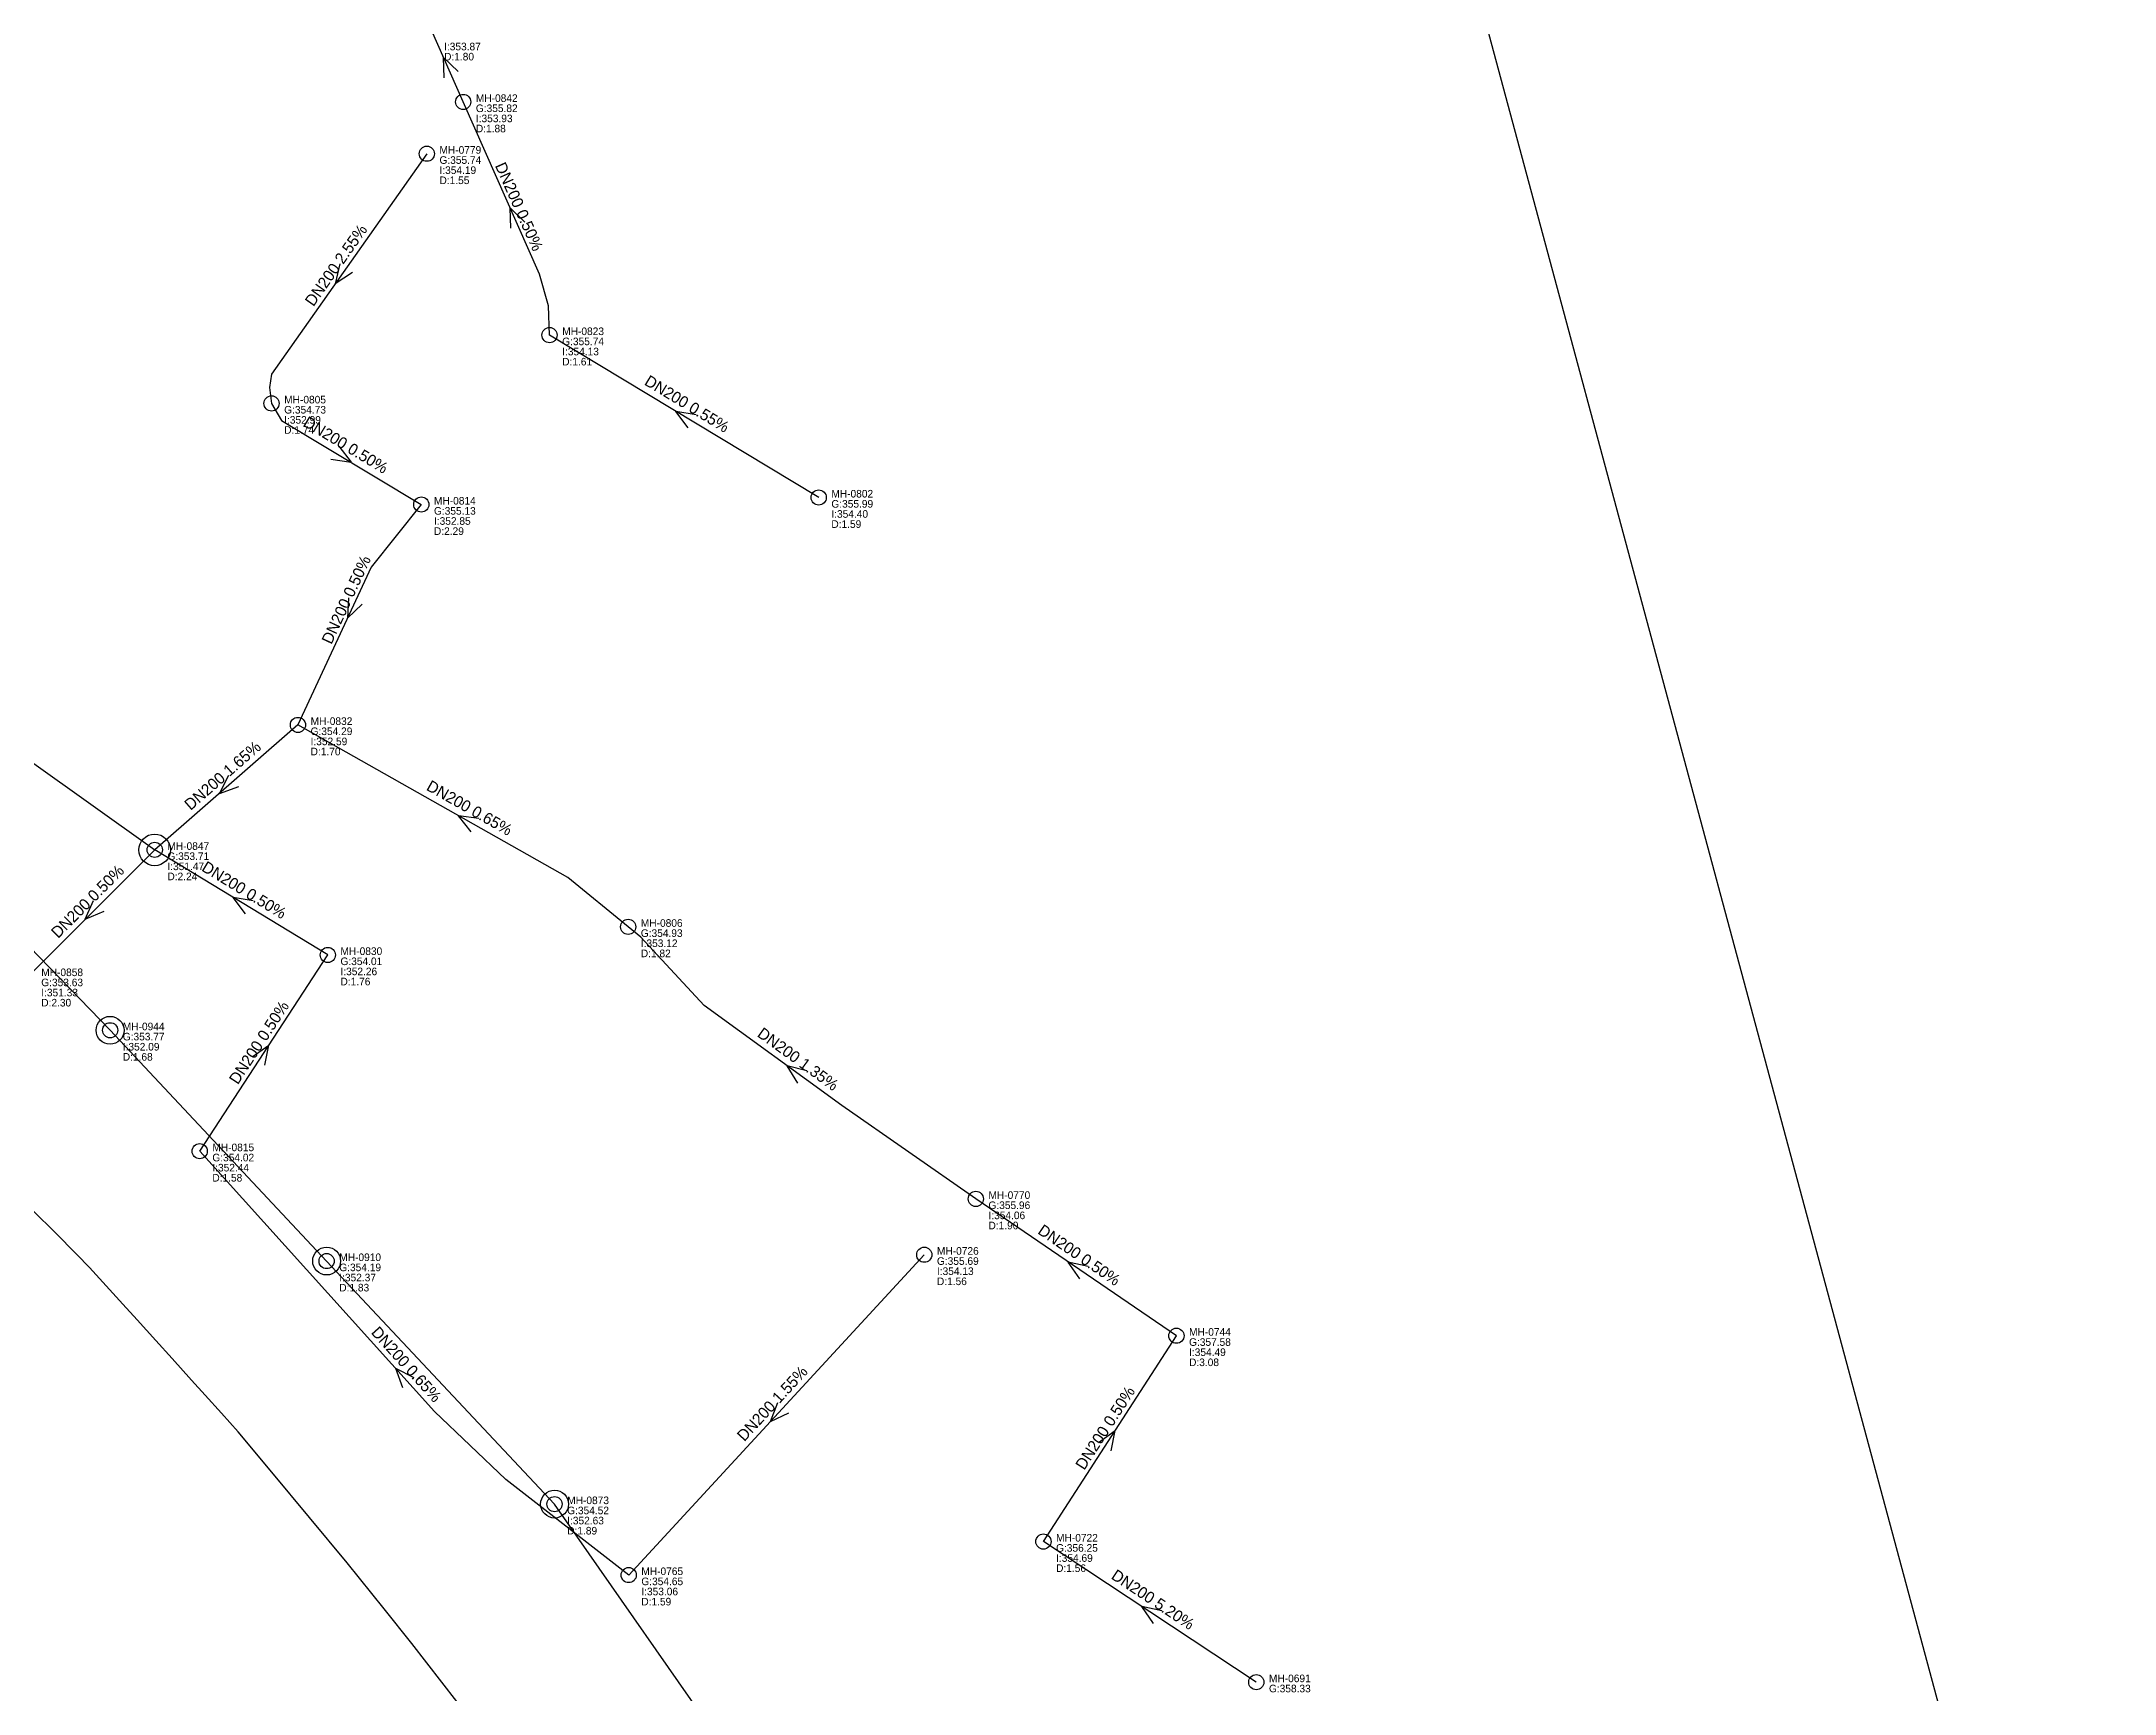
# Model space of a CAD drawing. Header units: metres. Extents: x 449149 to 451990, y 2566737 to 2570847.
# Drawn here: x 451110.3 to 451437.8, y 2566993.8 to 2567254.8 of the extents above; entities that cross this region are included whole.
import ezdxf
from ezdxf.enums import TextEntityAlignment as Align

# ---------------------------------------------------------------- set-up
doc = ezdxf.new("R2010")
doc.units = ezdxf.units.M
for name, color, linetype in [('SEW-CATCHMENT', 4, 'Continuous'), ('SEW-DROP', 6, 'Continuous'), ('SEW-LABEL', 2, 'Continuous'), ('SEW-MAIN-PIPE', 5, 'Continuous'), ('SEW-MH', 7, 'Continuous'), ('SEW-MH-LABEL', 8, 'Continuous'), ('SEW-PIPE-DN200', 3, 'Continuous'), ('SEW-TRUNK-MH', 7, 'Continuous')]:
    doc.layers.add(name, color=color, linetype=linetype)

msp = doc.modelspace()

# ---------------------------------------------------------------- linework, layer by layer
at = {"layer": 'SEW-CATCHMENT'}
for points in [[(451207.65, 2567743.81), (451437.78, 2566888.66)], [(451175.9, 2566992.48), (451168.79, 2567001.67), (451164.43, 2567007.16), (451158.57, 2567014.39), (451152.65, 2567021.57), (451146.7, 2567028.73), (451141.36, 2567035.11), (451138.73, 2567038.04), (451136.14, 2567040.92), (451134.01, 2567043.27), (451130.94, 2567046.68), (451128.34, 2567049.55), (451125.41, 2567052.79), (451123.15, 2567055.31), (451120.53, 2567058.2), (451117.87, 2567061.08), (451115.89, 2567063.15), (451112.38, 2567066.68), (451109.1, 2567069.94)]]:
    msp.add_lwpolyline(points, dxfattribs=at)
at = {"layer": 'SEW-DROP'}
msp.add_circle((451128.18, 2567127.08), 2.5, dxfattribs=at)
msp.add_circle((451128.18, 2567127.08), 2.5, dxfattribs=at)
at = {"layer": 'SEW-LABEL'}
for p, q in [((451173.91, 2567249.09), (451173.79, 2567252.32)), ((451176.1, 2567250.06), (451173.79, 2567252.32)), ((451184.45, 2567225.32), (451184.33, 2567228.55)), ((451186.64, 2567226.29), (451184.33, 2567228.55)), ((451157.44, 2567219.68), (451156.7, 2567216.53)), ((451159.4, 2567218.3), (451156.7, 2567216.53)), ((451212.47, 2567193.79), (451210.52, 2567196.37)), ((451213.71, 2567195.85), (451210.52, 2567196.37)), ((451156.01, 2567188.84), (451159.2, 2567188.32)), ((451157.25, 2567190.9), (451159.2, 2567188.32)), ((451158.78, 2567166.91), (451158.61, 2567163.68)), ((451160.96, 2567165.9), (451158.61, 2567163.68)), ((451139.83, 2567138.84), (451138.36, 2567135.96)), ((451141.41, 2567137.03), (451138.36, 2567135.96)), ((451178.19, 2567129.95), (451176.17, 2567132.47)), ((451179.37, 2567132.04), (451176.17, 2567132.47)), ((451118.43, 2567119.02), (451117.15, 2567116.05)), ((451120.12, 2567117.32), (451117.15, 2567116.05)), ((451142.51, 2567116.97), (451140.57, 2567119.55)), ((451143.75, 2567119.02), (451140.57, 2567119.55)), ((451143.57, 2567094.36), (451146.22, 2567096.22)), ((451145.58, 2567093.05), (451146.22, 2567096.22)), ((451229.8, 2567090.23), (451228.08, 2567092.97)), ((451231.21, 2567092.18), (451228.08, 2567092.97)), ((451274.3, 2567059.27), (451272.49, 2567061.95)), ((451275.65, 2567061.25), (451272.49, 2567061.95)), ((451167.39, 2567042.07), (451166.27, 2567045.1)), ((451169.17, 2567043.67), (451166.27, 2567045.1)), ((451226.54, 2567039.7), (451225.38, 2567036.68)), ((451228.3, 2567038.08), (451225.38, 2567036.68)), ((451277.25, 2567033.43), (451279.89, 2567035.3)), ((451279.27, 2567032.13), (451279.89, 2567035.3)), ((451285.98, 2567004.84), (451284.13, 2567007.49)), ((451287.3, 2567006.84), (451284.13, 2567007.49))]:
    msp.add_line(p, q, dxfattribs=at)
at = {"layer": 'SEW-MAIN-PIPE'}
for points in [[(451121.13, 2567098.57), (451084.41, 2567136.44)], [(451155.33, 2567062.1), (451121.13, 2567098.57)], [(451191.34, 2567023.69), (451155.33, 2567062.1)], [(451219.95, 2566982.69), (451191.34, 2567023.69)]]:
    msp.add_lwpolyline(points, dxfattribs=at)
at = {"layer": 'SEW-MH'}
for centre in [(451176.91, 2567245.27), (451171.16, 2567237.09), (451190.55, 2567208.43), (451146.63, 2567197.63), (451170.29, 2567181.65), (451233.07, 2567182.76), (451150.8, 2567146.82), (451128.18, 2567127.08), (451202.97, 2567114.92), (451155.52, 2567110.47), (451121.13, 2567098.57), (451135.28, 2567079.46), (451257.89, 2567071.92), (451249.75, 2567063.1), (451155.33, 2567062.1), (451289.58, 2567050.3), (451191.34, 2567023.69), (451268.57, 2567017.77), (451203.05, 2567012.48), (451302.2, 2566995.55)]:
    msp.add_circle(centre, 1.2, dxfattribs=at)
at = {"layer": 'SEW-PIPE-DN200'}
for points in [[(451176.91, 2567245.27), (451171.89, 2567256.63)], [(451190.55, 2567208.43), (451190.37, 2567213.03), (451188.97, 2567218.08), (451176.91, 2567245.27)], [(451171.16, 2567237.09), (451146.63, 2567202.23), (451146.32, 2567200.17), (451146.63, 2567197.63), (451146.63, 2567197.63)], [(451233.07, 2567182.76), (451190.55, 2567208.43)], [(451146.63, 2567197.63), (451148.22, 2567194.93), (451170.29, 2567181.65)], [(451170.29, 2567181.65), (451162.36, 2567171.76), (451150.8, 2567146.82)], [(451078.72, 2567162.4), (451128.18, 2567127.08)], [(451150.8, 2567146.82), (451128.18, 2567127.08)], [(451202.97, 2567114.92), (451193.44, 2567122.7), (451150.8, 2567146.82), (451150.8, 2567146.82)], [(451128.18, 2567127.08), (451108.25, 2567107.13)], [(451155.52, 2567110.47), (451128.18, 2567127.08)], [(451257.89, 2567071.92), (451236.73, 2567086.68), (451215, 2567102.46), (451204.95, 2567113.31), (451202.97, 2567114.92)], [(451135.28, 2567079.46), (451155.52, 2567110.47)], [(451203.05, 2567012.48), (451183.67, 2567027.58), (451172.37, 2567038.33), (451135.28, 2567079.46)], [(451289.58, 2567050.3), (451257.89, 2567071.92)], [(451249.75, 2567063.1), (451203.05, 2567012.48)], [(451268.57, 2567017.77), (451289.58, 2567050.3), (451289.58, 2567050.3)], [(451302.2, 2566995.55), (451268.57, 2567017.77)]]:
    msp.add_lwpolyline(points, dxfattribs=at)
at = {"layer": 'SEW-TRUNK-MH'}
for centre in [(451121.13, 2567098.57), (451155.33, 2567062.1), (451191.34, 2567023.69)]:
    msp.add_circle(centre, 2.2, dxfattribs=at)

# ---------------------------------------------------------------- texts
at = {"layer": 'SEW-LABEL'}
for s, rotation, p in [('DN200 0.50%', 293.9083, (451184.93, 2567228.37)), ('DN200 2.55%', 54.8706, (451157.56, 2567218.96)), ('DN200 0.55%', 328.8763, (451211.81, 2567196.79)), ('DN200 0.50%', -31.0391, (451157.91, 2567190.3)), ('DN200 0.50%', 65.1406, (451159.24, 2567166.24)), ('DN200 1.65%', 41.1085, (451139.49, 2567138.15)), ('DN200 0.65%', 330.5029, (451177.47, 2567132.93)), ('DN200 0.50%', 45.0245, (451118.21, 2567118.31)), ('DN200 0.50%', 328.7101, (451141.85, 2567119.97)), ('DN200 0.50%', 56.866, (451145.4, 2567096.16)), ('DN200 1.35%', 324.0194, (451229.29, 2567093.29)), ('DN200 0.50%', 325.699, (451273.73, 2567062.31)), ('DN200 0.65%', 312.0527, (451167.28, 2567045.18)), ('DN200 1.55%', 47.3021, (451226.4, 2567038.99)), ('DN200 0.50%', 57.1533, (451279.08, 2567035.24)), ('DN200 5.20%', 326.5429, (451285.39, 2567007.86))]:
    msp.add_text(s, height=1.8, rotation=rotation, dxfattribs=at).set_placement(p, align=Align.CENTER)
at = {"layer": 'SEW-MH-LABEL'}
for s, p in [('I:353.87', (451173.89, 2567253.43)), ('D:1.80', (451173.89, 2567251.83)), ('G:355.82', (451178.91, 2567243.67)), ('MH-0842', (451178.91, 2567245.27)), ('D:1.88', (451178.91, 2567240.47)), ('I:353.93', (451178.91, 2567242.07)), ('MH-0779', (451173.16, 2567237.09)), ('G:355.74', (451173.16, 2567235.49)), ('I:354.19', (451173.16, 2567233.89)), ('D:1.55', (451173.16, 2567232.29)), ('MH-0823', (451192.55, 2567208.43)), ('G:355.74', (451192.55, 2567206.83)), ('I:354.13', (451192.55, 2567205.23)), ('D:1.61', (451192.55, 2567203.63)), ('MH-0805', (451148.63, 2567197.63)), ('G:354.73', (451148.63, 2567196.03)), ('I:352.99', (451148.63, 2567194.43)), ('D:1.74', (451148.63, 2567192.83)), ('MH-0814', (451172.29, 2567181.65)), ('G:355.99', (451235.07, 2567181.16)), ('MH-0802', (451235.07, 2567182.76)), ('G:355.13', (451172.29, 2567180.05)), ('I:352.85', (451172.29, 2567178.45)), ('D:1.59', (451235.07, 2567177.96)), ('I:354.40', (451235.07, 2567179.56)), ('D:2.29', (451172.29, 2567176.85)), ('G:354.29', (451152.8, 2567145.22)), ('MH-0832', (451152.8, 2567146.82)), ('D:1.70', (451152.8, 2567142.02)), ('I:352.59', (451152.8, 2567143.62)), ('G:353.71', (451130.18, 2567125.48)), ('MH-0847', (451130.18, 2567127.08)), ('D:2.24', (451130.18, 2567122.28)), ('I:351.47', (451130.18, 2567123.88)), ('G:354.93', (451204.97, 2567113.32)), ('MH-0806', (451204.97, 2567114.92)), ('G:354.01', (451157.52, 2567108.87)), ('MH-0830', (451157.52, 2567110.47)), ('D:1.82', (451204.97, 2567110.12)), ('I:353.12', (451204.97, 2567111.72)), ('MH-0858', (451110.25, 2567107.13)), ('D:1.76', (451157.52, 2567105.67)), ('I:352.26', (451157.52, 2567107.27)), ('G:353.63', (451110.25, 2567105.53)), ('D:2.30', (451110.25, 2567102.33)), ('I:351.33', (451110.25, 2567103.93)), ('G:353.77', (451123.13, 2567096.97)), ('MH-0944', (451123.13, 2567098.57)), ('D:1.68', (451123.13, 2567093.77)), ('I:352.09', (451123.13, 2567095.37)), ('MH-0815', (451137.28, 2567079.46)), ('G:354.02', (451137.28, 2567077.86)), ('I:352.44', (451137.28, 2567076.26)), ('D:1.58', (451137.28, 2567074.66)), ('G:355.96', (451259.89, 2567070.32)), ('MH-0770', (451259.89, 2567071.92)), ('D:1.90', (451259.89, 2567067.12)), ('I:354.06', (451259.89, 2567068.72)), ('MH-0726', (451251.75, 2567063.1)), ('G:354.19', (451157.33, 2567060.5)), ('MH-0910', (451157.33, 2567062.1)), ('G:355.69', (451251.75, 2567061.5)), ('I:354.13', (451251.75, 2567059.9)), ('D:1.83', (451157.33, 2567057.3)), ('I:352.37', (451157.33, 2567058.9)), ('D:1.56', (451251.75, 2567058.3)), ('MH-0744', (451291.58, 2567050.3)), ('G:357.58', (451291.58, 2567048.7)), ('I:354.49', (451291.58, 2567047.1)), ('D:3.08', (451291.58, 2567045.5)), ('MH-0873', (451193.34, 2567023.69)), ('G:354.52', (451193.34, 2567022.09)), ('I:352.63', (451193.34, 2567020.49)), ('D:1.89', (451193.34, 2567018.89)), ('MH-0722', (451270.57, 2567017.77)), ('G:356.25', (451270.57, 2567016.17)), ('I:354.69', (451270.57, 2567014.57)), ('G:354.65', (451205.05, 2567010.88)), ('MH-0765', (451205.05, 2567012.48)), ('D:1.56', (451270.57, 2567012.97)), ('D:1.59', (451205.05, 2567007.68)), ('I:353.06', (451205.05, 2567009.28)), ('MH-0691', (451304.2, 2566995.55)), ('G:358.33', (451304.2, 2566993.95))]:
    msp.add_text(s, height=1.2, dxfattribs=at).set_placement(p)

doc.saveas('drawing.dxf')
